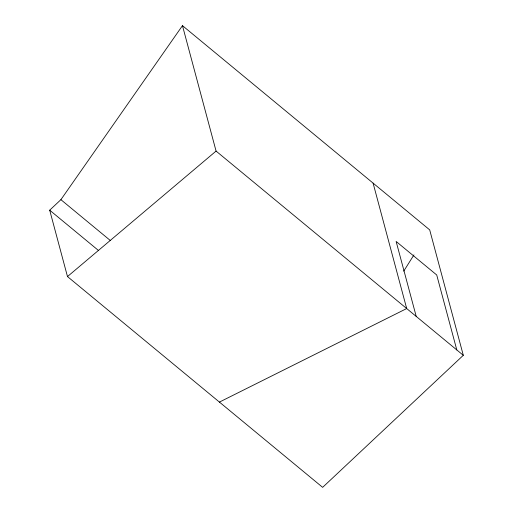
<?xml version="1.0" encoding="UTF-8"?>
<svg xmlns="http://www.w3.org/2000/svg" width="513" height="513" viewBox="0 0 513 513"><rect width="100%" height="100%" fill="white"/><g stroke="black" fill="none" stroke-linecap="round" stroke-linejoin="round"><path stroke-width="0.77" d="M403.731 271.133L413.946 254.903M60.9 199.666L182.468 25.65L429.695 229.882L463.303 355.31L322.639 487.35L67.485 276.571L49.697 210.183L60.9 199.666L110.269 240.456M67.485 276.571L216.076 151.078L182.468 25.65M219.429 402.089L406.7 308.55L373.086 183.122M216.076 151.078L463.303 355.31M49.697 210.183L98.49 250.491M456.807 349.949L436.723 274.981L396.126 241.443L416.216 316.412"/></g></svg>
